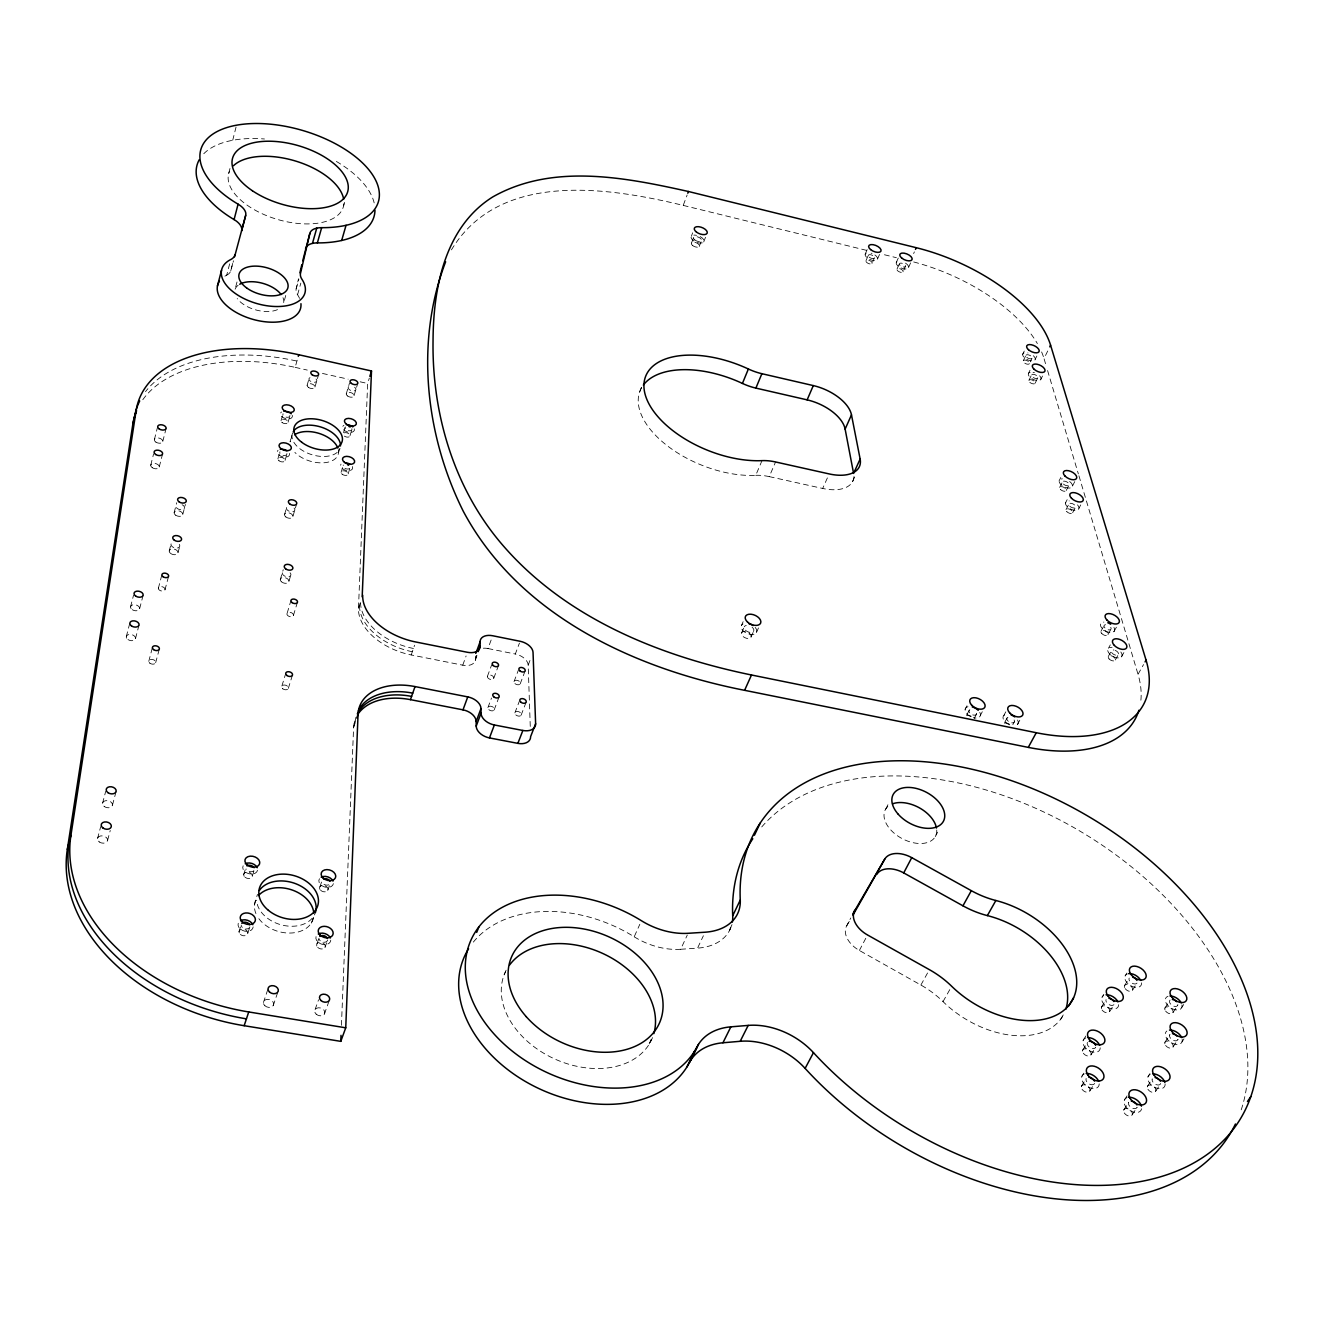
<?xml version="1.0" encoding="UTF-8"?>
<svg xmlns="http://www.w3.org/2000/svg" width="1324" height="1324" viewBox="0 0 1324 1324"><rect width="100%" height="100%" fill="white"/><g stroke="black" fill="none" stroke-linecap="round" stroke-linejoin="round"><path stroke-width="0.75" stroke-dasharray="5 3.75" d="M341.427 1025.339L353.607 727.521A57.644 38.197 18.9 0 1 354.832 720.587M476.822 655.314L475.482 658.988A13.223 8.391 19.5 0 1 462.755 665.178L411.218 654.95A54.797 34.424 18.5 0 1 358.473 608.246L367.658 383.48L369.313 378.118M355.941 717.294L354.153 725.883L355.08 720.753A57.693 38.181 18.9 0 0 354.7 724.228M299.538 298.363A43.047 23.418 15.9 0 0 297.569 294.755A19.264 10.41 16.7 0 1 296.162 288.814L298.512 278.801M154.378 439.667L157.688 426.51M150.737 465.187L153.601 453.851M232.71 140.294L236.053 127.071M162.786 441.455L166.129 428.314M228.738 173.328L230.26 167.387M159.244 466.975L162.62 453.768M130.546 606.839L133.542 595.221M126.293 636.662L129.818 623.041M139.649 608.626L143.174 595.105M224.898 276.186A43.047 23.418 15.9 0 1 226.702 275.177L229.764 263.426M158.334 588.435L161.892 574.715M226.702 275.177A19.512 10.493 15.3 0 0 230.773 270.725L233.322 260.96M135.528 638.466L139.07 624.862M174.139 512.636L176.754 502.69M236.996 281.979L234.927 289.807A25.239 13.737 15.9 0 1 238.337 285.107M148.768 661.371L152.409 647.502M102.544 803.304L105.688 791.388M169.224 550.916L170.978 544.247M182.778 514.424L185.41 504.494M164.987 589.809A3.426 2.168 13.9 0 0 160.717 586.582A3.426 2.168 13.9 0 0 159.41 590.123A3.426 2.168 13.9 0 0 164.987 589.809L168.645 576.072M97.513 838.622L100.69 826.673M178.012 552.704L179.799 546.051M112.474 805.075L116.181 791.206M107.575 840.392L110.256 830.462M155.653 662.712L159.376 648.843M230.773 270.725L233.487 260.778M292.604 432.882L290.138 441.885A24.908 14.564 16.6 0 1 293.365 435.695M285.752 295.434L283.584 303.229A25.239 13.737 15.9 0 0 282.095 295.931M343.595 205.832L344.571 202.373M254.456 905.053L257.452 894.312M296.162 288.814L298.876 279.149M297.569 294.755L300.829 283.121M142.793 399.732A157.573 92.912 16.2 0 1 295.136 367.36L297.503 359.085M281.036 420.684L282.873 414.296M288.069 422.207L289.923 415.819M277.891 458.849L279.761 452.411M285.074 460.371L286.944 453.95M307.118 385.267L308.955 378.945M314.963 386.989L318.207 375.95M475.283 660.527L476.954 655.595M284.528 514.622L286.447 508.135M292.918 516.377L296.295 505.007M280.291 579.531L283.253 569.668M287.176 613.128L290.916 600.649M288.946 581.286L290.916 574.732M346.243 393.907L349.569 382.901M354.038 395.628L357.397 384.639M343.545 432.551L344.985 427.817M293.415 615.461A3.376 2.135 16.3 0 0 289.112 612.267A3.376 2.135 16.3 0 0 288.036 615.809A3.376 2.135 16.3 0 0 293.415 615.461L297.519 601.973M350.016 435.646L351.952 429.324M281.896 685.981L285.736 673.419M341.079 472.337L343.048 465.965M288.351 688.331L292.554 674.744M348.162 473.86L350.148 467.488M243.699 874.552L245.85 867.75M252.321 876.074L254.489 869.272M238.999 931.666L241.2 924.831M247.82 933.172L250.037 926.337M358.473 608.246L360.856 600.931M353.607 727.521L355.808 720.918M263.41 1002.533L268.027 988.829M273.207 1005.661L277.858 991.99M319.928 886.782L322.228 880.046M327.723 890.473L330.04 883.753A4.369 3.095 17.6 0 1 325.77 885.011A4.369 3.095 17.6 0 1 321.997 882.032M411.218 654.95L414.577 645.218M316.982 943.731L319.332 936.978M324.959 947.537L327.326 940.785M315.112 1009.5L318.554 999.786M324.38 1014.085L329.246 1000.497M462.755 665.178L466.098 655.976M483.343 648.214A13.157 8.325 20 0 1 487.993 648.545L491.353 639.409M338.563 452.312L339.954 448.555A24.957 14.547 16.7 0 1 313.076 455.042A24.957 14.547 16.7 0 1 291.992 435.48M487.414 676.365L491.667 664.896M493.67 678.484A3.31 2.118 20.1 0 0 489.797 674.975A3.31 2.118 20.1 0 0 488.308 678.335A3.31 2.118 20.1 0 0 493.67 678.484L498.354 665.856M487.911 707.628L491.518 698.029M494.183 709.929L498.999 697.086M451.434 249.872C499.181 170.746 607.368 186.949 683.217 205.402L687.139 194.976M530.262 726.413L528.177 665.161A13.124 8.292 20.5 0 0 515.317 654.023L519.438 643.1M514.026 681.628L518.346 670.209M520.183 683.896L525.032 671.152M691.376 236.218L692.651 232.842M528.177 665.161L530.957 657.896M691.542 242.888L693.677 237.294M514.887 712.891L519.273 701.406M639.658 391.921L641.792 386.376M699.254 246.463L701.406 240.869M521.126 715.175L526.042 702.399M703.723 241.944L705.659 236.88M311.289 923.109L315.426 912.501M504.163 974.828L506.496 969.234M641.511 387.833A84.157 45.645 22.2 0 0 667.66 446.039A84.157 45.645 22.2 0 0 755.739 475.333L761.995 460.636M872.019 263.426A3.31 1.589 23.1 0 0 868.246 260.133A3.31 1.589 23.1 0 0 866.79 262.5A3.31 1.589 23.1 0 0 872.019 263.426L874.469 257.7M755.739 475.333A38.495 21.449 23.4 0 1 769.261 476.623L775.566 461.96M865.184 254.191L867.286 249.309M866.012 260.629L868.345 255.218M877.531 259.024L879.649 254.158M896.232 262.649L898.384 257.783M897.027 269.053L899.393 263.675M741.523 625.358L743.128 621.701M741.639 632.756L744.32 626.699M903.051 271.784A3.31 1.589 23.4 0 0 899.095 268.54A3.31 1.589 23.4 0 0 897.937 271.023A3.31 1.589 23.4 0 0 903.051 271.784L905.401 266.455A3.31 1.589 23.4 0 0 901.462 263.162A3.31 1.589 23.4 0 0 900.303 265.644A3.31 1.589 23.4 0 0 905.434 266.405M913.626 253.563L914.371 251.891M908.562 267.481L910.713 262.615M732.007 924.615L728.912 931.616L730.865 927.296M751.006 637.092A5.164 3.078 23.9 0 0 745.048 631.482A5.164 3.078 23.9 0 0 742.83 636.347A5.164 3.078 23.9 0 0 751.006 637.092L753.654 631.134M756.451 632.458L758.9 626.997M769.261 476.623L822.667 488.457L828.361 475.746M473.347 942.092A124.39 89.535 24.6 0 1 634.196 936.796L639.823 924.284M852.606 481.522L855.883 474.323M651.292 1039.357L648.71 1044.95L651.259 1039.572M634.196 936.796A59.001 40.2 25.1 0 0 680.652 949.275L687.288 935.075M680.652 949.275L697.533 948.133L703.392 935.754M1022.691 354.319L1024.246 351.092M1023.286 360.724L1025.885 355.362M1030.287 361.849L1031.975 358.357M1035.269 359.251L1036.858 356.024M1028.434 373.484L1030.022 370.24M1028.914 380.336L1031.545 374.94M1035.136 383.215L1037.702 377.985A3.442 1.688 25.3 0 0 1033.779 374.344A3.442 1.688 25.3 0 0 1032.455 376.943A3.442 1.688 25.3 0 0 1037.768 377.87M1045.53 363.686L1044.007 358.539L1048.525 349.354M1040.912 379.276L1042.518 376.016M885.657 809.196L889.099 802.443M1059.084 480.827L1060.789 477.501M1059.647 487.414L1062.493 481.903M1066.217 490.476L1068.981 485.147A3.624 1.854 26.4 0 0 1065.042 481.224A3.624 1.854 26.4 0 0 1063.304 483.955A3.624 1.854 26.4 0 0 1068.981 485.147M1072.473 486.057L1075.038 481.075M1065.456 502.988L1067.177 499.644M1062.676 1016.253A81.575 52.43 31.1 0 1 943.019 1001.606A72.373 48.674 30.8 0 0 920.892 985.039L859.375 950.466A23.269 15.292 28.9 0 1 846.748 925.724L850.753 918.012M1066.019 509.608L1068.898 504.063M965.13 709.333L966.983 705.791M974.232 718.485L976.566 714.017M1072.655 512.702L1075.452 507.357A3.674 1.903 26.6 0 0 1071.48 503.368A3.674 1.903 26.6 0 0 1069.726 506.165A3.674 1.903 26.6 0 0 1075.452 507.357M1078.977 508.267L1080.715 504.924M980.439 715.274L982.309 711.733M859.375 950.466L867.534 934.976M966.801 714.844L969.317 710.094M935.274 836.602L938.848 829.883M1003.89 715.39L1005.777 711.865M1012.827 724.675L1014.416 721.712M1004.635 722.523L1007.167 717.807M1017.411 724.642L1020.258 719.346M1100.956 631.283L1104.051 625.64M1113.997 631.565L1116.811 626.467M920.892 985.039L929.398 969.664M1108.42 648.28L1110.306 644.871M1107.973 634.593L1110.968 629.198M1108.221 656.605L1111.366 650.928M1121.428 656.936L1124.291 651.822M1115.321 659.948L1118.366 654.536M943.019 1001.606L951.675 986.264M1140.891 700.214A149.364 84.173 27.2 0 0 1138.028 674.297L1143.539 664.582M846.748 925.724L850.902 918.657M1060.673 1019.215L1064.844 1012.281M1101.982 997.303L1103.835 994.307M1083.181 1040.267L1085.994 1035.749M1125.086 976.02L1126.923 973.041M1082.701 1050.098L1087.352 1042.6A4.8 3.062 33.3 0 0 1090 1047.615A4.8 3.062 33.3 0 0 1095.478 1047.648M1124.523 985.668L1129.124 978.271M1091.026 1054.765L1095.693 1047.267M1109.628 1011.569L1114.08 1004.453M1132.583 990.137L1137.2 982.739M1081.94 1076.246L1083.826 1073.218M1081.443 1086.143L1086.16 1078.613M1101.469 1007.034L1105.954 999.934M1089.884 1090.893L1094.634 1083.38M1164.905 1008.077L1169.622 1000.712M1173.014 1012.579L1177.748 1005.214M1181.802 1007.465L1183.706 1004.502M1124.341 1100.079L1127.254 1095.56M1164.888 1042.352L1169.671 1034.971M1123.762 1109.942L1128.594 1102.462M1148.04 1076.578L1149.977 1073.582M1147.411 1086.359L1152.244 1078.928M1173.097 1046.936L1177.913 1039.555M1132.252 1114.725L1137.117 1107.245A4.915 3.161 34.7 0 1 1131.507 1107.741A4.915 3.161 34.7 0 1 1128.693 1102.263M1182.034 1041.856L1183.97 1038.877M1155.786 1091.059L1160.651 1083.628M487.993 648.545L515.317 654.023M295.136 367.36L307.284 370.075M322.444 373.434L348.113 379.144M360.145 381.808L367.658 383.48M683.217 205.402L866.442 250.335M884.432 254.754L896.381 257.683M1047.582 370.555L1078.348 473.893M1078.928 475.796L1120.882 616.719M1121.428 618.54L1138.028 674.297M475.448 656.092L475.482 658.988M913.726 261.97A127.832 62.907 24 0 1 1037.371 343.578M1041.607 351.969A127.832 62.907 24 0 1 1044.007 358.539M755.143 627.361A8.275 4.932 23.9 0 1 754.217 634.196A8.275 4.932 23.9 0 1 743.558 631.217A8.275 4.932 23.9 0 1 742.979 623.968M752.115 627.245A5.18 3.078 23.9 0 1 752.429 632.16A5.18 3.078 23.9 0 1 745.197 629.959A5.18 3.078 23.9 0 1 746.256 625.474M700.214 236.599A6.852 3.376 21.2 0 1 702.266 242.871A6.852 3.376 21.2 0 1 691.773 239.081A6.852 3.376 21.2 0 1 696.589 235.291M1004.552 723.268A4.138 2.416 28.1 0 1 1010.129 724.807M966.603 715.688A4.154 2.433 27.6 0 1 971.733 716.598M979.777 712.329A8.308 4.849 27.6 0 1 973.339 717.707M970.608 716.665A8.308 4.849 27.6 0 1 965.213 710.856A8.308 4.849 27.6 0 1 968.192 706.668M976.615 713.272A4.154 2.433 27.6 0 1 971.634 714.447A4.154 2.433 27.6 0 1 969.83 709.697M1017.577 720.024A8.292 4.816 28.1 0 1 1014.399 725.767M1009.649 724.857A8.292 4.816 28.1 0 1 1003.178 718.767A8.292 4.816 28.1 0 1 1006.439 714.315M1014.085 719.958A4.154 2.4 28.1 0 1 1012.181 722.887A4.154 2.4 28.1 0 1 1007.067 719.793A4.154 2.4 28.1 0 1 1009.451 717.161M1120.816 651.954A7.894 4.32 28.4 0 1 1118.681 657.945A7.894 4.32 28.4 0 1 1108.469 652.517A7.894 4.32 28.4 0 1 1112.094 647.304M1115.205 650.365A3.939 2.151 28.4 0 1 1118.118 654.817A3.939 2.151 28.4 0 1 1112.11 653.113A3.939 2.151 28.4 0 1 1113.914 650.001M1113.931 627.427A7.795 4.22 28.1 0 1 1110.968 632.524A7.795 4.22 28.1 0 1 1101.353 627.427A7.795 4.22 28.1 0 1 1103.885 622.081M1110.72 627.311A3.889 2.118 28.1 0 1 1109.346 629.91A3.889 2.118 28.1 0 1 1104.514 627.427A3.889 2.118 28.1 0 1 1105.606 624.696M1077.504 504.874A7.348 3.79 26.6 0 1 1076.064 510.336A7.348 3.79 26.6 0 1 1066.366 505.702A7.348 3.79 26.6 0 1 1069.213 500.902M1069.626 481.473A7.265 3.724 26.4 0 1 1070.653 487.894A7.265 3.724 26.4 0 1 1060.524 484.154A7.265 3.724 26.4 0 1 1062.394 478.808M1033.365 355.726A6.802 3.293 25.1 0 1 1032.488 360.939A6.802 3.293 25.1 0 1 1023.088 356.09A6.802 3.293 25.1 0 1 1027.97 352.945M1029.41 363.637A3.393 1.655 25.1 0 1 1024.544 363.008A3.393 1.655 25.1 0 1 1024.577 360.078A3.393 1.655 25.1 0 1 1029.427 362.759M905.5 263.128A6.62 3.161 23.4 0 1 907.288 268.722A6.62 3.161 23.4 0 1 897.904 265.958A6.62 3.161 23.4 0 1 898.797 261.159M874.883 254.953A6.637 3.178 23.1 0 1 875.727 260.414A6.637 3.178 23.1 0 1 866.161 256.856A6.637 3.178 23.1 0 1 868.958 252.735M871.109 253.165A6.637 3.178 23.1 0 1 872.003 253.447M853.864 476.706A37.486 20.323 23.7 0 1 822.667 488.457M1039.621 375.784A6.868 3.36 25.3 0 1 1038.562 380.584A6.868 3.36 25.3 0 1 1029.526 376.777A6.868 3.36 25.3 0 1 1031.015 372.176M1033.084 372.342A6.868 3.36 25.3 0 1 1034.425 372.689M203.78 153.733A92.15 47.184 16.4 0 1 264.469 138.987M336.346 161.445A92.15 47.184 16.4 0 1 374.212 203.102M343.926 203.681A59.696 30.568 16.4 0 1 278.503 219.734A59.696 30.568 16.4 0 1 229.499 171.276M277.494 309.634A25.239 13.737 15.9 0 1 237.211 298.562M936.73 829.999A28.35 17.626 28 0 1 901.512 838.274A28.35 17.626 28 0 1 890.721 804.611M761.747 826.921A280.622 180.892 31.2 0 1 1080.599 831.505A280.622 180.892 31.2 0 1 1240.704 1111.316M730.699 927.975A58.819 39.935 25.4 0 1 697.533 948.133M1113.898 1004.668A4.7 2.946 32.8 0 1 1108.552 1004.32A4.7 2.946 32.8 0 1 1106.07 999.587M1160.453 1084.025A4.849 3.062 34.5 0 1 1155.157 1084.091A4.849 3.062 34.5 0 1 1152.178 1079.143M1177.979 1039.357A4.75 2.946 34 0 1 1172.402 1039.87A4.75 2.946 34 0 1 1169.986 1034.425M652.517 1037.586A80.565 57.975 24.6 0 1 555.286 1059.233A80.565 57.975 24.6 0 1 505.387 971.981M1118.664 1004.684A9.384 5.875 32.8 0 1 1107.228 1006.985A9.384 5.875 32.8 0 1 1103.703 995.466M1100.227 1047.814A9.599 6.124 33.3 0 1 1087.914 1049.915A9.599 6.124 33.3 0 1 1085.846 1037.95M1165.153 1084.157A9.698 6.14 34.5 0 1 1153.27 1086.557A9.698 6.14 34.5 0 1 1150.175 1074.376M1182.183 1039.125A9.483 5.892 34 0 1 1171.889 1042.998A9.483 5.892 34 0 1 1166.841 1031.032M1141.619 1108.751A9.831 6.306 34.7 0 1 1128.71 1109.678A9.831 6.306 34.7 0 1 1126.989 1097.629M1094.269 1083.942A4.882 3.161 33.9 0 1 1089.007 1083.843A4.882 3.161 33.9 0 1 1086.028 1079.06M1099.218 1083.909A9.764 6.306 33.9 0 1 1087.004 1086.342A9.764 6.306 33.9 0 1 1084.174 1074.012M1181.951 1004.817A9.334 5.726 33.4 0 1 1170.946 1008.027A9.334 5.726 33.4 0 1 1168.016 996.277M1177.88 1004.585A4.667 2.863 33.4 0 1 1172.452 1005.578A4.667 2.863 33.4 0 1 1170.085 1000.05M1137.002 983.103A4.634 2.863 32.7 0 1 1131.606 982.904A4.634 2.863 32.7 0 1 1129.207 978.072M1141.52 982.838A9.268 5.726 32.7 0 1 1130.332 985.503A9.268 5.726 32.7 0 1 1127.154 974.034M294.027 508.035A4.32 2.598 16.3 0 1 293.134 511.627A4.32 2.598 16.3 0 1 287.258 509.988A4.32 2.598 16.3 0 1 288.152 506.413M182.116 504.742A4.419 2.698 14.4 0 1 183.887 508.946A4.419 2.698 14.4 0 1 177.548 508.664A4.419 2.698 14.4 0 1 177.068 504.527M179.27 544.379A4.502 2.797 14.2 0 1 178.012 547.838A4.502 2.797 14.2 0 1 172.236 546.663A4.502 2.797 14.2 0 1 171.905 542.873M290.088 572.762A4.435 2.764 16.2 0 1 288.913 576.635A4.435 2.764 16.2 0 1 282.79 574.55A4.435 2.764 16.2 0 1 284.792 570.958M413.452 648.479A54.913 34.374 18.5 0 1 360.591 601.741M412.327 651.722A54.847 34.407 18.5 0 1 359.532 604.985M145.524 391.672A157.87 92.763 16.2 0 1 147.94 388.693M150.572 385.83A157.87 92.763 16.2 0 1 296.94 361.071M354.253 428.827A6.157 3.558 17.1 0 1 347.103 431.872A6.157 3.558 17.1 0 1 343.942 425.269M292.273 415.322A6.206 3.591 16.2 0 1 285.206 418.45A6.206 3.591 16.2 0 1 281.499 411.979M289.344 453.404A6.322 3.724 16.1 0 1 282.442 456.797A6.322 3.724 16.1 0 1 278.023 450.276M352.316 466.544A6.272 3.691 17.1 0 1 346.408 470.483A6.272 3.691 17.1 0 1 340.996 464.128M257.501 870.282A7.547 5.362 15.7 0 1 248.382 873.592A7.547 5.362 15.7 0 1 243.169 865.764M253.182 926.883A7.712 5.61 15.6 0 1 244.46 931.103A7.712 5.61 15.6 0 1 238.254 923.275M330.785 940.156A7.646 5.561 17.7 0 1 322.361 944.393A7.646 5.561 17.7 0 1 316.039 936.598M333.383 883.654A7.481 5.313 17.6 0 1 324.181 886.848A7.481 5.313 17.6 0 1 319.448 878.722M338.299 449.531A24.908 14.564 16.6 0 1 323.635 462.804A24.908 14.564 16.6 0 1 294.871 452.411M354.6 387.237A4.022 2.284 17.2 0 1 354.534 390.812A4.022 2.284 17.2 0 1 348.659 388.958A4.022 2.284 17.2 0 1 350.728 386.012M316.039 379.028A4.055 2.284 16.6 0 1 315.013 382.222A4.055 2.284 16.6 0 1 309.435 380.286A4.055 2.284 16.6 0 1 311.223 377.357M312.265 918.177A30.386 21.846 16.6 0 1 279.265 924.268A30.386 21.846 16.6 0 1 256.624 900.237M313.589 917.284A30.32 21.863 16.6 0 1 289.956 933.056A30.32 21.863 16.6 0 1 258.395 918.045M255.929 913.577A30.32 21.863 16.6 0 1 256.062 899.178M253.894 870.629A4.402 3.128 15.7 0 1 249.706 871.622A4.402 3.128 15.7 0 1 246.065 868.958M249.905 926.916A4.502 3.277 15.6 0 1 245.139 928.836A4.502 3.277 15.6 0 1 241.183 925.128M327.657 939.924A4.452 3.244 17.7 0 1 323.172 942.175A4.452 3.244 17.7 0 1 318.968 938.435M289.89 415.422A3.624 2.085 16.2 0 1 286.05 417.126A3.624 2.085 16.2 0 1 283.055 413.733M286.911 453.536A3.691 2.168 16.1 0 1 283.005 455.324A3.691 2.168 16.1 0 1 279.943 451.832M349.702 468.398A3.658 2.151 17.1 0 1 344.869 468.315A3.658 2.151 17.1 0 1 343.495 465.038M344.157 432.865A3.591 2.069 17.1 0 1 348.99 433.858A3.591 2.069 17.1 0 1 349.089 436.854A3.591 2.069 17.1 0 1 344.257 436.059M351.853 428.711A3.591 2.069 17.1 0 1 348.03 430.598A3.591 2.069 17.1 0 1 345.432 426.924M692.684 245.569A4.27 2.118 21.2 0 0 699.37 246.264A4.27 2.118 21.2 0 0 694.14 242.209A4.27 2.118 21.2 0 0 692.684 245.569M694.819 239.958A4.286 2.118 21.2 0 0 701.521 240.67A4.286 2.118 21.2 0 0 696.292 236.599A4.286 2.118 21.2 0 0 694.819 239.958M1109.131 658.971A3.939 2.168 28.4 0 0 1115.222 660.163A3.939 2.168 28.4 0 0 1110.952 655.694A3.939 2.168 28.4 0 0 1109.131 658.971M1101.833 633.6A3.889 2.118 28.1 0 0 1107.874 634.808A3.889 2.118 28.1 0 0 1103.67 630.423A3.889 2.118 28.1 0 0 1101.833 633.6M1066.83 511.676A3.658 1.903 26.6 0 0 1072.556 512.901A3.658 1.903 26.6 0 0 1068.634 508.896A3.658 1.903 26.6 0 0 1066.83 511.676M1060.441 489.45A3.624 1.87 26.4 0 0 1066.118 490.674A3.624 1.87 26.4 0 0 1062.229 486.736A3.624 1.87 26.4 0 0 1060.441 489.45M1026.779 357.315A3.409 1.655 25.1 0 0 1032.041 358.258A3.409 1.655 25.1 0 0 1028.103 354.782A3.409 1.655 25.1 0 0 1026.779 357.315M869.256 257.204A3.327 1.589 23.1 0 0 874.403 257.932A3.327 1.589 23.1 0 0 870.414 254.705A3.327 1.589 23.1 0 0 869.256 257.204M1029.791 382.322A3.426 1.688 25.3 0 0 1035.103 383.281A3.426 1.688 25.3 0 0 1031.164 379.74A3.426 1.688 25.3 0 0 1029.791 382.322M1102.098 1010.046A4.684 2.946 32.9 0 0 1109.413 1011.95A4.684 2.946 32.9 0 0 1105.11 1005.942A4.684 2.946 32.9 0 0 1102.098 1010.046M1083.33 1053.242A4.783 3.062 33.4 0 0 1090.811 1055.145A4.783 3.062 33.4 0 0 1086.458 1048.939A4.783 3.062 33.4 0 0 1083.33 1053.242M1147.925 1089.288A4.833 3.078 34.6 0 0 1155.455 1091.621A4.833 3.078 34.6 0 0 1151.4 1085.233A4.833 3.078 34.6 0 0 1147.925 1089.288M1165.6 1045.43A4.733 2.946 34 0 0 1172.915 1047.317A4.733 2.946 34 0 0 1168.48 1041.21A4.733 2.946 34 0 0 1165.6 1045.43M1124.258 1112.938A4.899 3.161 34.8 0 0 1131.888 1115.304A4.899 3.161 34.8 0 0 1127.833 1108.767A4.899 3.161 34.8 0 0 1124.258 1112.938M1082.072 1089.354A4.866 3.161 34 0 0 1089.669 1091.274A4.866 3.161 34 0 0 1085.25 1084.902A4.866 3.161 34 0 0 1082.072 1089.354M1165.6 1011.073A4.651 2.863 33.5 0 0 1172.816 1012.943A4.651 2.863 33.5 0 0 1168.447 1006.985A4.651 2.863 33.5 0 0 1165.6 1011.073M1125.168 988.631A4.617 2.863 32.8 0 0 1132.384 990.501A4.617 2.863 32.8 0 0 1128.098 984.609A4.617 2.863 32.8 0 0 1125.168 988.631M285.852 516.956A4.303 2.615 16.2 0 0 292.819 516.84A4.303 2.615 16.2 0 0 287.507 512.736A4.303 2.615 16.2 0 0 285.852 516.956M175.695 515.218A4.419 2.698 14.4 0 0 182.729 514.655A4.419 2.698 14.4 0 0 176.953 510.716A4.419 2.698 14.4 0 0 175.695 515.218M170.796 553.581A4.502 2.797 14.2 0 0 177.962 552.952A4.502 2.797 14.2 0 0 172.087 548.914A4.502 2.797 14.2 0 0 170.796 553.581M281.664 581.964A4.435 2.764 16.2 0 0 288.831 581.782A4.435 2.764 16.2 0 0 283.369 577.479A4.435 2.764 16.2 0 0 281.664 581.964M264.899 1005.744A5.246 3.922 16.4 0 0 273.522 1005.032A5.246 3.922 16.4 0 0 267.249 999.355A5.246 3.922 16.4 0 0 264.899 1005.744M316.188 1014.167A5.213 3.906 18 0 0 324.678 1013.456A5.213 3.906 18 0 0 318.372 1007.779A5.213 3.906 18 0 0 316.188 1014.167M99.317 841.981A5.114 3.608 12 0 0 107.525 840.657A5.114 3.608 12 0 0 100.79 835.907A5.114 3.608 12 0 0 99.317 841.981M104.331 806.581A5.048 3.509 12.3 0 0 112.424 805.323A5.048 3.509 12.3 0 0 105.771 800.672A5.048 3.509 12.3 0 0 104.331 806.581M132.218 609.669A4.651 2.962 13.4 0 0 139.616 608.841A4.651 2.962 13.4 0 0 133.476 604.704A4.651 2.962 13.4 0 0 132.218 609.669M127.981 639.575A4.7 3.045 13.2 0 0 135.478 638.681A4.7 3.045 13.2 0 0 129.272 634.461A4.7 3.045 13.2 0 0 127.981 639.575M152.31 467.72A4.353 2.598 14.1 0 0 159.211 467.157A4.353 2.598 14.1 0 0 153.452 463.367A4.353 2.598 14.1 0 0 152.31 467.72M155.934 442.15A4.303 2.532 14.2 0 0 162.753 441.637A4.303 2.532 14.2 0 0 157.06 437.913A4.303 2.532 14.2 0 0 155.934 442.15M347.533 395.975A4.022 2.284 17.1 0 0 353.955 396.025A4.022 2.284 17.1 0 0 348.957 392.285A4.022 2.284 17.1 0 0 347.533 395.975M308.376 387.336A4.038 2.284 16.6 0 0 314.864 387.402A4.038 2.284 16.6 0 0 309.882 383.646A4.038 2.284 16.6 0 0 308.376 387.336M320.656 890.291A4.353 3.095 17.5 0 0 327.872 890.208A4.353 3.095 17.5 0 0 322.94 885.392A4.353 3.095 17.5 0 0 320.656 890.291M245.023 877.216A4.402 3.128 15.6 0 0 252.205 876.62A4.402 3.128 15.6 0 0 246.81 872.086A4.402 3.128 15.6 0 0 245.023 877.216M240.356 934.446A4.485 3.277 15.6 0 0 247.704 933.751A4.485 3.277 15.6 0 0 242.193 929.067A4.485 3.277 15.6 0 0 240.356 934.446M317.727 947.405A4.452 3.244 17.7 0 0 325.108 947.256A4.452 3.244 17.7 0 0 320.077 942.274A4.452 3.244 17.7 0 0 317.727 947.405M282.144 422.555A3.624 2.102 16.2 0 0 287.987 422.571A3.624 2.102 16.2 0 0 283.535 419.195A3.624 2.102 16.2 0 0 282.144 422.555M279.016 460.785A3.691 2.168 16.1 0 0 284.974 460.769A3.691 2.168 16.1 0 0 280.456 457.293A3.691 2.168 16.1 0 0 279.016 460.785M342.237 474.273A3.658 2.151 17.1 0 0 348.096 474.24A3.658 2.151 17.1 0 0 343.545 470.781A3.658 2.151 17.1 0 0 342.237 474.273M282.79 688.811A3.476 2.284 16.2 0 0 288.351 688.381A3.476 2.284 16.2 0 0 283.899 685.021A3.476 2.284 16.2 0 0 282.79 688.811M149.86 663.175A3.542 2.317 13.6 0 0 155.636 662.761A3.542 2.317 13.6 0 0 151.234 659.385A3.542 2.317 13.6 0 0 149.86 663.175M515.797 714.894A3.36 2.168 20.8 0 0 521.209 715.026A3.36 2.168 20.8 0 0 517.27 711.435A3.36 2.168 20.8 0 0 515.797 714.894M488.821 709.631A3.36 2.168 20.3 0 0 494.266 709.78A3.36 2.168 20.3 0 0 490.327 706.188A3.36 2.168 20.3 0 0 488.821 709.631M514.937 683.581A3.31 2.102 20.6 0 0 520.266 683.747A3.31 2.102 20.6 0 0 516.377 680.238A3.31 2.102 20.6 0 0 514.937 683.581"/><path stroke-width="1.5" d="M362.18 596.843L371.498 370.985L298.744 354.733A158.152 92.63 16.3 0 0 136.107 410.672L132.88 423.846L67.325 849.379A188.885 135.197 15.8 0 0 244.162 1025.703L340.781 1041.359L345.746 1027.805L358.043 714.298A57.875 38.115 18.9 0 1 415.024 686.577L467.753 696.887A13.637 8.838 19.8 0 1 480.976 708.588L481.042 713.173L476.21 726.131A13.571 8.854 20.4 0 0 489.466 737.915L517.866 743.36A13.521 8.821 20.9 0 0 530.61 736.624L535.624 723.781L533.042 652.434A13.174 8.275 20.5 0 0 520.117 641.279L492.693 635.752A13.207 8.308 20 0 0 480.099 641.809L476.094 652.815M340.781 1041.359L341.013 1035.351M67.325 849.379L70.917 835.378L136.107 410.672M238.072 204.161A19.165 9.98 15.6 0 1 245.668 215.448L241.647 230.906A19.082 10.029 15.5 0 0 234.083 219.585L238.072 204.161A92.531 46.952 16.4 0 1 227.778 127.27A92.531 46.952 16.4 0 1 365.54 165.996A92.531 46.952 16.4 0 1 321.666 227.662A18.917 9.913 16.8 0 0 309.833 233.454L300.498 273.34A19.347 10.36 16.7 0 0 301.922 279.248A43.245 23.319 16 0 1 285.967 305.844A43.245 23.319 16 0 1 231.899 290.85A43.245 23.319 16 0 1 230.79 259.521A19.595 10.443 15.4 0 0 234.845 255.102M299.919 272.794L301.789 264.783M302.733 260.778L309.833 233.454M217.467 285.934L221.538 270.212M234.58 256.79L245.668 215.448M312.464 243.401L316.75 228.142M305.546 248.763A18.85 9.963 16.8 0 1 317.363 242.904L321.666 227.662M298.281 356.322L298.744 354.733M341.675 240.472L346.044 225.312M369.859 376.347L371.498 370.985M244.162 1025.703L248.73 1011.95A189.713 134.998 15.8 0 1 70.917 835.378M356.785 718.022L358.043 714.298M358.125 713.917A57.644 38.197 18.9 0 1 410.457 699.651L415.024 686.577M478.146 651.64L480.165 646.145L480.099 641.809M476.21 726.131L476.16 721.53A13.588 8.871 19.8 0 0 463.003 709.846L467.753 696.887M476.16 721.53L480.976 708.588M687.801 193.238L688.447 191.5L916.225 247.687A128.312 62.559 24 0 1 1050.577 345.167L1146.054 660.13L1145.061 661.917M489.466 737.915L494.365 724.973A13.621 8.838 20.4 0 1 481.042 713.173M517.866 743.36L522.864 730.467A13.588 8.788 20.9 0 0 535.624 723.781M476.706 932.394L478.891 926.899M643.348 385.052A84.157 45.645 22.2 0 1 742.433 383.43L748.374 368.999A36.228 18.784 22.4 0 0 761.879 373.699L813.3 385.582A36.824 19.397 23.3 0 1 851.481 414.842L860.137 459.031L853.599 473.413L845.126 429.108L851.481 414.842M742.433 383.43A36.079 18.884 22.4 0 0 755.888 388.098L761.879 373.699M845.126 429.108A36.675 19.479 23.3 0 0 807.144 399.865L813.3 385.582M915.48 249.359L916.225 247.687M445.642 261.771C414.958 341.757 425.352 435.431 463.301 511.296C518.578 615.081 633.832 668.554 744.601 690.317L751.502 674.992L1036.262 732.718A150.009 83.826 27.2 0 0 1146.054 660.13M754.432 835.262L760.191 823.114M732.354 922.067A58.819 39.935 25.4 0 0 732.702 915.778L740.265 900.006A282.029 180.378 31.1 0 1 1061.004 801.533A282.029 180.378 31.1 0 1 1223.542 1140.494A282.029 180.378 31.1 0 1 813.466 1052.646A63.204 44.668 29.5 0 0 748.192 1025.405L730.865 1026.845A63.37 44.999 29.2 0 0 697.252 1046.539A125.068 89.353 24.6 0 1 538.487 1068.303A125.068 89.353 24.6 0 1 476.938 929.547A125.068 89.353 24.6 0 1 641.428 920.726A59.299 40.101 25 0 0 688.116 933.304L705.063 932.212A59.133 39.836 25.3 0 0 740.265 900.006M686.924 1066.945L694.752 1050.892M468.58 948.778A124.39 89.535 24.6 0 0 533.258 1085.796A124.39 89.535 24.6 0 0 689.407 1062.593L697.252 1046.539M690.648 1060.425L698.476 1044.371M1049.766 346.838L1050.577 345.167M689.407 1062.593A63.039 45.099 29.4 0 1 722.937 1042.782L730.865 1026.845M722.937 1042.782L740.199 1041.293L748.192 1025.405M852.987 913.676L884.763 859.077A22.773 14.448 28.6 0 1 911.756 857.654L971.319 890.671A67.028 41.276 29.4 0 0 995.863 900.502A81.989 52.281 31 0 1 1072.821 999.372A81.989 52.281 31 0 1 951.675 986.264A72.754 48.558 30.6 0 0 929.398 969.664L867.534 934.976A23.385 15.243 28.8 0 1 854.774 910.233M852.97 915.116L884.763 859.077M876.802 874.403A22.657 14.481 28.6 0 1 903.713 872.913L911.756 857.654M740.199 1041.293A62.873 44.751 29.6 0 1 805.124 1068.402L813.466 1052.646M744.601 690.317L1028.268 747.381L1036.262 732.718M903.713 872.913L962.945 905.815L971.319 890.671M1065.837 1009.236A81.575 52.43 31.1 0 0 987.373 915.596L995.863 900.502M1068.501 1006.157L1073.565 997.799M1247.456 1101.518L1250.816 1096.603M248.73 1011.95L345.746 1027.805M410.457 699.651L463.003 709.846M494.365 724.973L522.864 730.467M688.447 191.5C625.027 177.366 552.389 162.984 492.644 196.995C444.781 227.049 433.279 288.152 433.047 340.599C431.922 413.038 453.536 486.851 500.654 542.757C563.561 617.249 658.094 655.761 751.502 674.992M755.888 388.098L807.144 399.865M1138.905 710.243A149.364 84.173 27.2 0 1 1028.268 747.381M748.838 623.67A8.275 4.932 23.9 0 1 753.075 625.573M972.246 706.917A8.308 4.849 27.6 0 1 978.221 710.326M1011.106 714.977A8.292 4.816 28.1 0 1 1014.714 716.913M1107.774 622.777A7.795 4.22 28.1 0 1 1110.72 624.266M748.374 368.999A84.504 45.43 22.2 0 0 644.258 390.232A84.504 45.43 22.2 0 0 761.995 460.636A38.644 21.366 23.3 0 1 775.566 461.96L829.172 473.926A37.635 20.224 23.7 0 0 860.137 459.031M480.165 646.145A13.273 8.374 19.6 0 1 467.422 652.285L415.703 641.974A55.012 34.325 18.5 0 1 362.71 595.221M374.973 210.284A92.15 47.184 16.4 0 1 317.363 242.904M234.083 219.585A92.15 47.184 16.4 0 1 199.279 159.674M300.945 303.692A43.047 23.418 15.9 0 1 253.331 319.481A43.047 23.418 15.9 0 1 219.47 281.218M233.471 165.732A59.696 30.568 16.4 0 1 295.649 161.065A59.696 30.568 16.4 0 1 343.677 199.163M239.694 284.23A25.239 13.737 15.9 0 1 281.135 294.524M892.558 803.817A28.35 17.626 28 0 1 919.27 807.772A28.35 17.626 28 0 1 936.482 828.03M987.373 915.596A66.713 41.408 29.5 0 1 962.945 905.815M1235.441 1123.993A280.622 180.892 31.2 0 1 805.124 1068.402M732.702 915.778A280.622 180.892 31.2 0 1 752.793 838.721M1108.933 998.346A4.7 2.946 32.8 0 1 1113.881 1001.54M1089.189 1041.326A4.8 3.062 33.3 0 1 1095.693 1045.364M1155.14 1077.571A4.849 3.062 34.5 0 1 1160.37 1081.162M1172.485 1033.68A4.75 2.946 34 0 1 1176.722 1035.914M509.657 964.898A80.565 57.975 24.6 0 1 604.092 954.091A80.565 57.975 24.6 0 1 653.841 1033.647M1106.053 994.804A9.384 5.875 32.8 0 1 1117.87 1001.738M1087.931 1037.602A9.599 6.124 33.3 0 1 1099.665 1045.281M1152.674 1073.83A9.698 6.14 34.5 0 1 1164.921 1082.635M1169.522 1030.105A9.483 5.892 34 0 1 1181.687 1037.602M1128.528 1097.282A9.831 6.306 34.7 0 1 1141.454 1106.202M1131.259 1101.055A4.915 3.161 34.7 0 1 1136.968 1104.994M1088.858 1077.223A4.882 3.161 33.9 0 1 1094.534 1081.145M1086.193 1073.499A9.764 6.306 33.9 0 1 1098.655 1081.294M1170.002 995.962A9.334 5.726 33.4 0 1 1181.223 1002.831M1172.385 999.488A4.667 2.863 33.4 0 1 1176.573 1001.672M1132.814 977.228A4.634 2.863 32.7 0 1 1136.952 980.455M1128.544 973.653A9.268 5.726 32.7 0 1 1140.742 980.405M475.614 653.113A13.157 8.325 20 0 1 478.212 649.753M358.423 710.591A57.759 38.164 18.9 0 1 412.74 693.131M357.315 713.901A57.693 38.181 18.9 0 1 411.599 696.391M132.88 423.846A157.573 92.912 16.2 0 1 136.62 410.705M246.446 1018.851A189.299 135.098 15.8 0 1 69.113 842.395M134.485 417.275A157.87 92.763 16.2 0 1 139.699 400.973M346.441 424.723A6.157 3.558 17.1 0 1 352.813 426.924M283.882 411.234A6.206 3.591 16.2 0 1 291.263 413.8M280.241 449.316A6.322 3.724 16.1 0 1 286.96 450.756M345.101 462.755A6.272 3.691 17.1 0 1 350.066 464.294M245.254 863.761A7.547 5.362 15.7 0 1 257.204 867.733M240.587 920.676A7.712 5.61 15.6 0 1 252.818 924.715M318.257 933.999A7.646 5.561 17.7 0 1 330.371 937.988M321.169 877.183A7.481 5.313 17.6 0 1 333.019 881.105M294.706 434.686A24.908 14.564 16.6 0 1 318.935 433.362A24.908 14.564 16.6 0 1 337.852 448.042M293.249 431.624A24.957 14.547 16.7 0 1 320.557 426.924A24.957 14.547 16.7 0 1 340.5 445.956M259.355 890.489A30.386 21.846 16.6 0 1 295.964 883.803A30.386 21.846 16.6 0 1 315.426 912.501M258.544 895.521A30.32 21.863 16.6 0 1 291.247 889.695A30.32 21.863 16.6 0 1 313.805 913.328M323.569 878.987A4.369 3.095 17.6 0 1 329.99 881.122M246.976 865.929A4.402 3.128 15.7 0 1 254.125 867.733M241.812 923.391A4.502 3.277 15.6 0 1 245.883 922.282A4.502 3.277 15.6 0 1 249.657 924.748M319.779 936.449A4.452 3.244 17.7 0 1 327.276 938.037M347.666 464.823A3.658 2.151 17.1 0 1 348.626 465.303M348.891 426.527A3.591 2.069 17.1 0 1 350.165 427.04M747.481 621.982A8.292 4.915 23.9 0 0 760.605 623.19A8.292 4.915 23.9 0 0 751.006 614.22A8.292 4.915 23.9 0 0 747.481 621.982M696.424 232.048A6.868 3.36 21.2 0 0 707.148 233.19A6.868 3.36 21.2 0 0 698.741 226.702A6.868 3.36 21.2 0 0 696.424 232.048M971.535 704.98A8.325 4.849 27.5 0 0 984.692 707.496A8.325 4.849 27.5 0 0 976.036 697.864A8.325 4.849 27.5 0 0 971.535 704.98M1009.583 712.742A8.308 4.8 28 0 0 1022.625 715.241A8.308 4.8 28 0 0 1013.903 705.626A8.308 4.8 28 0 0 1009.583 712.742M1114.345 645.417A7.911 4.303 28.3 0 0 1126.592 647.883A7.911 4.303 28.3 0 0 1118.035 638.946A7.911 4.303 28.3 0 0 1114.345 645.417M1106.98 620.079A7.812 4.204 28 0 0 1119.094 622.545A7.812 4.204 28 0 0 1110.654 613.773A7.812 4.204 28 0 0 1106.98 620.079M1071.513 498.304A7.365 3.79 26.6 0 0 1083.015 500.786A7.365 3.79 26.6 0 0 1075.121 492.793A7.365 3.79 26.6 0 0 1071.513 498.304M1065.059 476.11A7.282 3.707 26.3 0 0 1076.445 478.593A7.282 3.707 26.3 0 0 1068.65 470.732A7.282 3.707 26.3 0 0 1065.059 476.11M1028.467 349.702A6.819 3.293 25.1 0 0 1039.042 351.688A6.819 3.293 25.1 0 0 1031.231 344.72A6.819 3.293 25.1 0 0 1028.467 349.702M901.743 258.081A6.637 3.144 23.4 0 0 912.037 259.67A6.637 3.144 23.4 0 0 904.126 253.165A6.637 3.144 23.4 0 0 901.743 258.081M870.58 249.574A6.653 3.161 23.1 0 0 880.94 251.179A6.653 3.161 23.1 0 0 873.079 244.675A6.653 3.161 23.1 0 0 870.58 249.574M1034.226 369.346A6.885 3.36 25.3 0 0 1044.868 371.266A6.885 3.36 25.3 0 0 1036.891 364.183A6.885 3.36 25.3 0 0 1034.226 369.346M252.388 190.739A59.944 30.419 16.4 0 0 347.302 192.907A59.944 30.419 16.4 0 0 270.692 141.238A59.944 30.419 16.4 0 0 252.388 190.739M246.545 287.854A25.355 13.67 16 0 0 287.457 288.98A25.355 13.67 16 0 0 256.393 266.124A25.355 13.67 16 0 0 246.545 287.854M898.284 814.31A28.483 17.576 28 0 0 943.3 821.492A28.483 17.576 28 0 0 913.279 787.83A28.483 17.576 28 0 0 898.284 814.31M526.207 1016.633A81.012 57.859 24.6 0 0 658.409 1025.223A81.012 57.859 24.6 0 0 572.15 927.512A81.012 57.859 24.6 0 0 526.207 1016.633M1107.89 995.863A9.417 5.875 32.8 0 0 1122.586 999.67A9.417 5.875 32.8 0 0 1113.898 987.638A9.417 5.875 32.8 0 0 1107.89 995.863M1089.122 1039.009A9.616 6.124 33.3 0 0 1104.15 1042.849A9.616 6.124 33.3 0 0 1095.345 1030.42A9.616 6.124 33.3 0 0 1089.122 1039.009M1153.965 1074.956A9.731 6.124 34.5 0 0 1169.092 1079.656A9.731 6.124 34.5 0 0 1160.9 1066.863A9.731 6.124 34.5 0 0 1153.965 1074.956M1171.79 1031.396A9.516 5.875 33.9 0 0 1186.486 1035.186A9.516 5.875 33.9 0 0 1177.533 1022.989A9.516 5.875 33.9 0 0 1171.79 1031.396M1130.249 1098.556A9.847 6.306 34.7 0 0 1145.574 1103.289A9.847 6.306 34.7 0 0 1137.366 1090.231A9.847 6.306 34.7 0 0 1130.249 1098.556M1087.964 1075.138A9.781 6.306 33.8 0 0 1103.206 1078.994A9.781 6.306 33.8 0 0 1094.286 1066.25A9.781 6.306 33.8 0 0 1087.964 1075.138M1171.707 997.038A9.351 5.726 33.3 0 0 1186.188 1000.795A9.351 5.726 33.3 0 0 1177.367 988.896A9.351 5.726 33.3 0 0 1171.707 997.038M1131.027 974.497A9.301 5.71 32.6 0 0 1145.508 978.271A9.301 5.71 32.6 0 0 1136.853 966.47A9.301 5.71 32.6 0 0 1131.027 974.497M289.691 503.931A4.32 2.598 16.3 0 0 296.675 503.848A4.32 2.598 16.3 0 0 291.346 499.727A4.32 2.598 16.3 0 0 289.691 503.931M179.203 501.945A4.435 2.681 14.4 0 0 186.254 501.399A4.435 2.681 14.4 0 0 180.445 497.46A4.435 2.681 14.4 0 0 179.203 501.945M174.338 540.225A4.518 2.78 14.3 0 0 181.537 539.613A4.518 2.78 14.3 0 0 175.629 535.575A4.518 2.78 14.3 0 0 174.338 540.225M285.603 568.823A4.452 2.764 16.2 0 0 292.803 568.641A4.452 2.764 16.2 0 0 287.308 564.338A4.452 2.764 16.2 0 0 285.603 568.823M269.517 992.04A5.263 3.922 16.5 0 0 278.172 991.362A5.263 3.922 16.5 0 0 271.85 985.652A5.263 3.922 16.5 0 0 269.517 992.04M321.004 1000.563A5.23 3.889 18 0 0 329.544 999.868A5.23 3.889 18 0 0 323.205 994.192A5.23 3.889 18 0 0 321.004 1000.563M103.024 828.046A5.131 3.608 12.2 0 0 111.282 826.739A5.131 3.608 12.2 0 0 104.513 821.972A5.131 3.608 12.2 0 0 103.024 828.046M108.005 792.695A5.064 3.509 12.4 0 0 116.131 791.454A5.064 3.509 12.4 0 0 109.462 786.787A5.064 3.509 12.4 0 0 108.005 792.695M135.71 596.114A4.667 2.962 13.5 0 0 143.124 595.303A4.667 2.962 13.5 0 0 136.968 591.149A4.667 2.962 13.5 0 0 135.71 596.114M131.506 625.954A4.717 3.045 13.3 0 0 139.037 625.077A4.717 3.045 13.3 0 0 132.797 620.857A4.717 3.045 13.3 0 0 131.506 625.954M155.669 454.496A4.369 2.598 14.1 0 0 162.587 453.95A4.369 2.598 14.1 0 0 156.811 450.16A4.369 2.598 14.1 0 0 155.669 454.496M159.261 428.993A4.32 2.532 14.3 0 0 166.096 428.496A4.32 2.532 14.3 0 0 160.386 424.756A4.32 2.532 14.3 0 0 159.261 428.993M346.408 424.143A6.173 3.542 17.2 0 0 356.272 424.16A6.173 3.542 17.2 0 0 348.56 418.384A6.173 3.542 17.2 0 0 346.408 424.143M284.097 410.556A6.223 3.575 16.2 0 0 294.127 410.606A6.223 3.575 16.2 0 0 286.464 404.796A6.223 3.575 16.2 0 0 284.097 410.556M280.986 448.72A6.339 3.707 16.2 0 0 291.23 448.704A6.339 3.707 16.2 0 0 283.419 442.746A6.339 3.707 16.2 0 0 280.986 448.72M344.472 462.341A6.272 3.691 17.2 0 0 354.534 462.291A6.272 3.691 17.2 0 0 346.689 456.35A6.272 3.691 17.2 0 0 344.472 462.341M247.207 864.936A7.563 5.362 15.7 0 0 259.554 863.943A7.563 5.362 15.7 0 0 250.253 856.148A7.563 5.362 15.7 0 0 247.207 864.936M242.557 922.183A7.729 5.61 15.7 0 0 255.201 921.024A7.729 5.61 15.7 0 0 245.685 912.964A7.729 5.61 15.7 0 0 242.557 922.183M320.127 935.108A7.663 5.561 17.8 0 0 332.82 934.876A7.663 5.561 17.8 0 0 324.115 926.32A7.663 5.561 17.8 0 0 320.127 935.108M323.023 877.977A7.497 5.313 17.6 0 0 335.419 877.862A7.497 5.313 17.6 0 0 326.912 869.603A7.497 5.313 17.6 0 0 323.023 877.977M268.424 910.349A30.452 21.829 16.7 0 0 317.743 905.715A30.452 21.829 16.7 0 0 279.761 874.27A30.452 21.829 16.7 0 0 268.424 910.349M301.789 442.315A25.007 14.514 16.7 0 0 341.906 442.166A25.007 14.514 16.7 0 0 310.743 418.765A25.007 14.514 16.7 0 0 301.789 442.315M351.34 383.397A4.038 2.267 17.2 0 0 357.778 383.464A4.038 2.267 17.2 0 0 352.747 379.723A4.038 2.267 17.2 0 0 351.34 383.397M312.05 374.692A4.055 2.284 16.6 0 0 318.571 374.775A4.055 2.284 16.6 0 0 313.556 371.018A4.055 2.284 16.6 0 0 312.05 374.692M292.074 602.602A3.376 2.135 16.3 0 0 297.47 602.271A3.376 2.135 16.3 0 0 293.134 599.06A3.376 2.135 16.3 0 0 292.074 602.602M286.911 675.488A3.492 2.267 16.3 0 0 292.488 675.058A3.492 2.267 16.3 0 0 288.02 671.698A3.492 2.267 16.3 0 0 286.911 675.488M153.501 649.571A3.558 2.317 13.7 0 0 159.31 649.174A3.558 2.317 13.7 0 0 154.875 645.781A3.558 2.317 13.7 0 0 153.501 649.571M162.968 576.668A3.442 2.168 14 0 0 168.578 576.37A3.442 2.168 14 0 0 164.275 573.143A3.442 2.168 14 0 0 162.968 576.668M520.729 702.051A3.36 2.168 20.8 0 0 526.158 702.183A3.36 2.168 20.8 0 0 522.186 698.592A3.36 2.168 20.8 0 0 520.729 702.051M493.653 696.738A3.376 2.168 20.3 0 0 499.115 696.887A3.376 2.168 20.3 0 0 495.159 693.296A3.376 2.168 20.3 0 0 493.653 696.738M493.074 665.476A3.327 2.118 20.1 0 0 498.453 665.658A3.327 2.118 20.1 0 0 494.564 662.132A3.327 2.118 20.1 0 0 493.074 665.476M519.786 670.788A3.327 2.102 20.6 0 0 525.132 670.954A3.327 2.102 20.6 0 0 521.226 667.445A3.327 2.102 20.6 0 0 519.786 670.788"/></g></svg>
